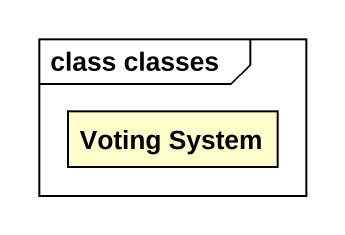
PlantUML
@startuml
mainframe class classes
hide circle
hide empty members
class "Voting System" as Voting_System
@enduml
